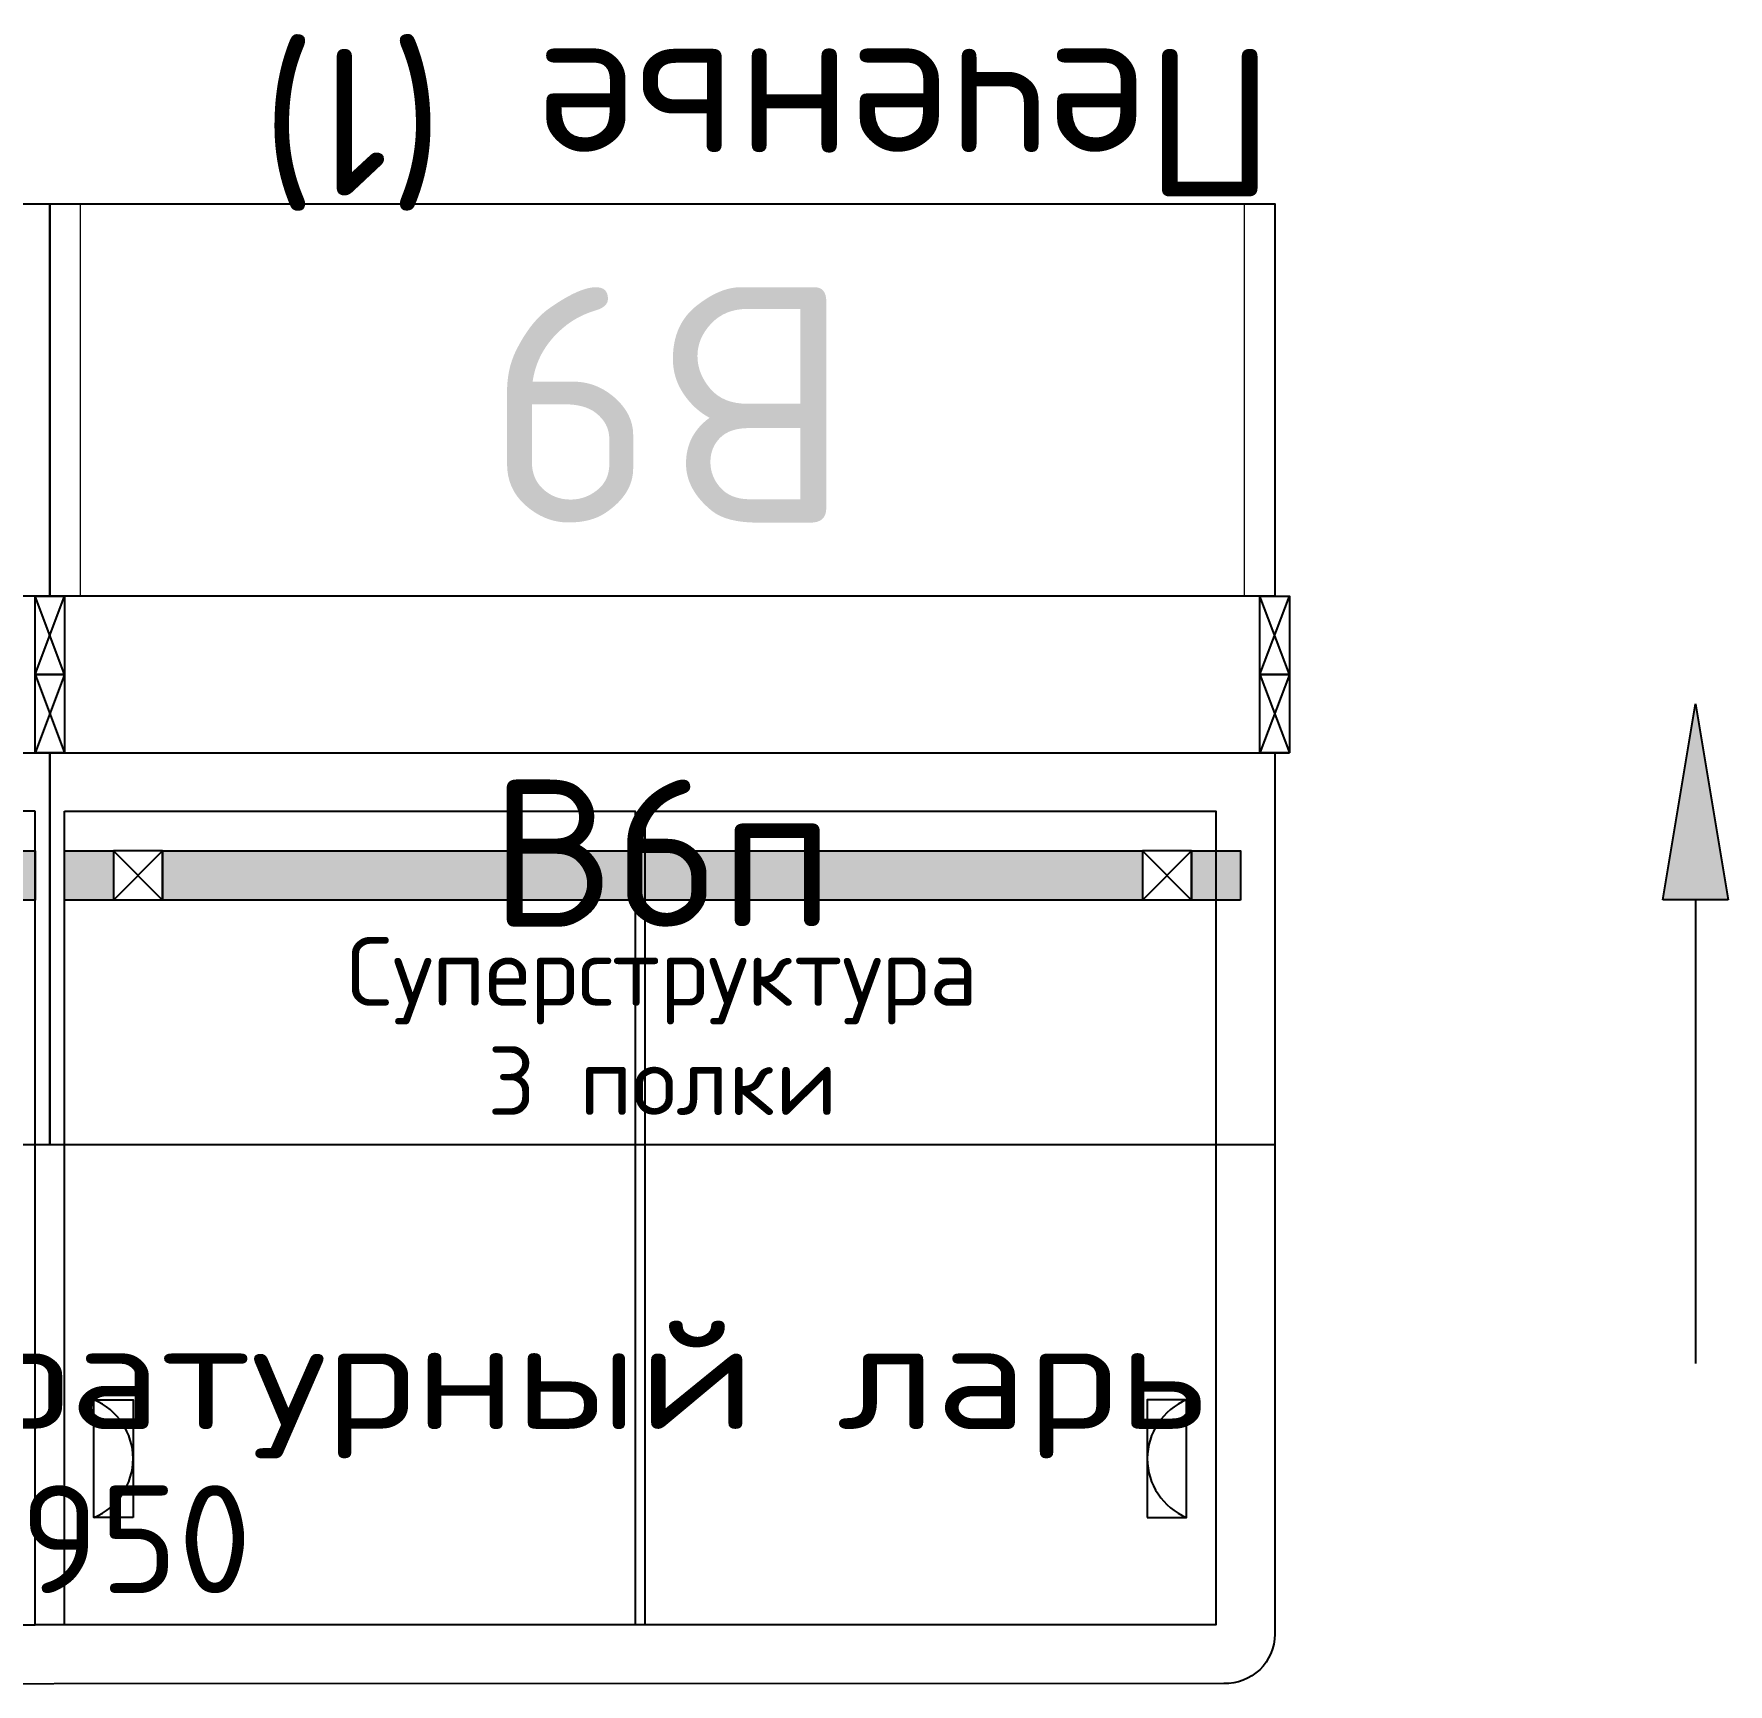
# Model space of a CAD drawing. Extents: x 2032930 to 2119419, y 2254097 to 2318481.
# Drawn here: x 2087953 to 2089682, y 2292074 to 2293758 of the extents above; entities that cross this region are included whole.
import ezdxf
from ezdxf.enums import TextEntityAlignment as Align

# ---------------------------------------------------------------- set-up
doc = ezdxf.new("R2010")
doc.units = 0
doc.header["$LTSCALE"] = 50
for name, color, linetype in [('Внутренняя навигация', 7, 'CONTINUOUS'), ('ПОКУПАТЕЛЬСКИЕ ПОТОКИ', 7, 'CONTINUOUS'), ('ТО_ТП', 6, 'CONTINUOUS'), ('ТО_ТП_JDA', 6, 'CONTINUOUS'), ('ТО_ТП_ТЕКСТ JDA', 7, 'CONTINUOUS'), ('ТО_ТП_ХОЛОД', 5, 'CONTINUOUS'), ('ТО_ТП_ХОЛОД JDA', 5, 'CONTINUOUS'), ('ТОВАРНЫЕ ГРУППЫ JDA', 7, 'CONTINUOUS')]:
    doc.layers.add(name, color=color, linetype=linetype)
doc.styles.get("Standard").update_dxf_attribs({"font": 'isocpeur.ttf'})

# ---------------------------------------------------------------- blocks, each defined once
blk = doc.blocks.new('*U391')
at = {"layer": 'ТОВАРНЫЕ ГРУППЫ JDA', "insert": (0, 0), "char_height": 150, "width": 1243.525000086287, "attachment_point": 1}
blk.add_mtext('Печенье (1)', dxfattribs=at)
blk = doc.blocks.new('В9 стеллаж 400')
at = {"layer": 'ТО_ТП', "color": 212, "lineweight": 5}
for p, q in [((-1233.948769428884, -480), (-1233.948769428884, -80)), ((-46.05123057111632, -480), (-46.05123057111632, -80))]:
    blk.add_line(p, q, dxfattribs=at)
at = {"layer": 'ТО_ТП_JDA'}
blk.add_lwpolyline([(-15, -480), (-1265, -480), (-1265, -80), (-15, -80)], close=True, dxfattribs=at)
at = {"layer": 'ТО_ТП_ТЕКСТ JDA', "lineweight": 40}
blk.add_text('В9', height=240, dxfattribs=at).set_placement((-644.6738259737613, -395.0407848163795), align=Align.CENTER)
blk = doc.blocks.new('СБ Стойка H1700')
at = {"layer": 'ТО_ТП', "color": 212}
for p, q in [((-30, 0), (0, -80)), ((0, 0), (-30, -80))]:
    blk.add_line(p, q, dxfattribs=at)
blk.add_lwpolyline([(0, -80), (-30, -80), (-30, 0), (0, 0)], close=True, dxfattribs=at)
blk = doc.blocks.new('*U270')
at = {"layer": 'ТО_ТП'}
for p in [(-1249.999998537274, 5.516620149137452e-06), (0, 0), (0, 0), (0, 0), (-1249.999993643491, -7.533468306064606e-06)]:
    blk.add_blockref('СБ Стойка H1700', p, dxfattribs=at)
at = {"layer": 'ТО_ТП', "linetype": 'ByBlock'}
blk.add_blockref('В9 стеллаж 400', (0, 0), dxfattribs=at)
blk = doc.blocks.new('Стрелка')
at = {"layer": 'ПОКУПАТЕЛЬСКИЕ ПОТОКИ'}
for p, q in [((-33.33333333331392, 200), (33.33333333331394, 200)), ((0, 0), (-33.33333333331392, 200)), ((-33.33333333331392, 200), (33.33333333331394, 200)), ((0, 0), (-33.33333333331392, 200)), ((33.33333333331394, 200), (0, 0)), ((33.33333333331394, 200), (0, 0))]:
    blk.add_line(p, q, dxfattribs=at)
at = {"layer": 'ПОКУПАТЕЛЬСКИЕ ПОТОКИ', "color": 7}
blk.add_lwpolyline([(1.224646799147353e-14, 200), (4.122401184407506e-14, 673.2392045245506)], dxfattribs=at)
blk.add_lwpolyline([(1.224646799147353e-14, 200), (4.122401184407506e-14, 673.2392045245506)], dxfattribs=at)
blk.add_solid([(-33.33333333331392, 200), (0, 0), (33.33333333331394, 200)], dxfattribs=at)
blk.add_solid([(-33.33333333331392, 200), (0, 0), (33.33333333331394, 200)], dxfattribs=at)
blk = doc.blocks.new('*U547')
at = {"layer": 'ПОКУПАТЕЛЬСКИЕ ПОТОКИ', "rotation": 180}
blk.add_blockref('Стрелка', (1.70530256582424e-13, 336.6196022622754), dxfattribs=at)
blk = doc.blocks.new('прайсшина 1.2м')
at = {"layer": 'Внутренняя навигация', "true_color": 0xff7f7f}
h = blk.add_hatch(color=11, dxfattribs=at)
h.paths.add_polyline_path([(1200, -50.09583565080538), (1150, -50.09583565080538), (1150, 0), (1200, 0)])
h.paths.add_polyline_path([(1100, -50.09583565080538), (100, -50.09583565080538), (100, 0), (1100, 0)])
h.paths.add_polyline_path([(50, -50.09583565080538), (0, -50.09583565080538), (0, 0), (50, 0)])
at = {"layer": 'Внутренняя навигация', "color": 1}
for p, q in [((100, -50.09583565080538), (50, -50.09583565080538)), ((1150, -50.09583565080538), (1100, -50.09583565080538))]:
    blk.add_line(p, q, dxfattribs=at)
for points in [[(50, -50.09583565080538), (0, -50.09583565080538), (0, 0), (50, 0)], [(1100, -50.09583565080538), (100, -50.09583565080538), (100, 0), (1100, 0)], [(1200, -50.09583565080538), (1150, -50.09583565080538), (1150, 0), (1200, 0)]]:
    blk.add_lwpolyline(points, close=True, dxfattribs=at)
for points in [[(100, -50.09583565080538), (100, 0), (50, 0), (50, -50.09583565080538), (100, 0), (100, -50.09583565080538), (50, 0)], [(1150, -50.09583565080538), (1150, 0), (1100, 0), (1100, -50.09583565080538), (1150, 0), (1150, -50.09583565080538), (1100, 0)]]:
    blk.add_lwpolyline(points, dxfattribs=at)
blk = doc.blocks.new('*U728')
at = {"layer": 'Внутренняя навигация', "rotation": 270}
blk.add_blockref('прайсшина 1.2м', (0, 0), dxfattribs=at)
blk = doc.blocks.new('*U727')
at = {"layer": 'ТО_ТП_ХОЛОД', "color": 5}
for p, q in [((1264.999999999985, -889.5268918861402), (1234.999999999985, -889.5268918861402)), ((1857.499999999985, -889.5268918861402), (1847.499999999985, -889.5268918861402))]:
    blk.add_line(p, q, dxfattribs=at)
for points in [[(1234.999999999985, -59.52689188614022), (652.4999999999854, -59.52689188614022), (652.4999999999854, -889.5268918861402), (1234.999999999985, -889.5268918861402)], [(1264.999999999985, -59.52689188614022), (1847.499999999985, -59.52689188614022), (1847.499999999985, -889.5268918861402), (1264.999999999985, -889.5268918861402)], [(1857.499999999985, -59.52689188614022), (2439.999999999985, -59.52689188614022), (2439.999999999985, -889.5268918861402), (1857.499999999985, -889.5268918861402)]]:
    blk.add_lwpolyline(points, close=True, dxfattribs=at)
for points in [[(1334.999999999927, -780.0000000006985), (1294.999999999927, -780.0000000006985), (1294.999999999927, -660.0000000006985), (1334.999999999927, -660.0000000006985), (1334.999999999927, -780.0000000006985)], [(2369.999999999927, -780.0000000006985), (2409.999999999927, -780.0000000006985), (2409.999999999927, -660.0000000006985), (2369.999999999927, -660.0000000006985), (2369.999999999927, -780.0000000006985)]]:
    blk.add_lwpolyline(points, dxfattribs=at)
for centre, start, end in [((1269.999999999927, -720.0000000006985), 292.6198649485695, 67.38013505143046), ((2434.999999999927, -720.0000000006985), 112.6198649485695, 247.3801350514305)]:
    blk.add_arc(centre, 65, start, end, dxfattribs=at)
at = {"layer": 'ТО_ТП_ХОЛОД JDA'}
blk.add_lwpolyline([(0, 0), (2500, 0), (2500.000000670901, -899.1339145227394, -0.4235477477899469), (2448.052330064849, -949.4572113421891), (59.99999999998545, -950.0000000005675, -0.3773700774626986), (6.709014996886253e-07, -897.2200437097927)], format="xyb", close=True, dxfattribs=at)
at = {"layer": 'ТО_ТП_ТЕКСТ JDA', "width": 1.199999999999999}
blk.add_text('низкотемпературный ларь', height=110, dxfattribs=at).set_placement((1326.250993172129, -689.8769802987372), align=Align.CENTER)
at = {"layer": 'ТО_ТП_ТЕКСТ JDA'}
blk.add_text('2500х950', height=110, dxfattribs=at).set_placement((1154.290577357257, -857.1630390278151), align=Align.CENTER)
blk = doc.blocks.new('В6п суперструктура 3 полки')
at = {"layer": 'ТО_ТП_JDA', "color": 235, "true_color": 0xaa4b6e}
blk.add_lwpolyline([(0, -400), (-1250, -400), (-1250, 0), (0, 0)], close=True, dxfattribs=at)
at = {"layer": 'ТО_ТП_ТЕКСТ JDA', "lineweight": 40}
for s, height, p in [('В6п', 150, (-625, -177.2334918626439)), ('Суперструктура', 70, (-625, -257.9832144846296)), ('3 полки', 70, (-625, -369.4341906624322))]:
    blk.add_text(s, height=height, dxfattribs=at).set_placement(p, align=Align.CENTER)
blk = doc.blocks.new('СБ База с уст. компл. D550 суперструк.')
at = {"layer": 'ТО_ТП', "color": 212}
for p, q in [((-30, 0), (0, 0)), ((-15, 0), (-15, -400.0000041264575))]:
    blk.add_line(p, q, dxfattribs=at)
blk = doc.blocks.new('*U493')
at = {"layer": 'Внутренняя навигация', "rotation": 89.99999999999999}
for p in [(-2480.000000000044, -180), (-1250.000000000044, -180)]:
    blk.add_blockref('*U728', p, dxfattribs=at)
at = {"layer": 'ТО_ТП'}
for name, p in [('СБ Стойка H1700', (-1249.999999329099, 3.191916221112479e-06)), ('СБ Стойка H1700', (6.709014996886253e-07, 3.191916221112479e-06)), ('В6п суперструктура 3 полки', (-1264.999993643927, -79.99999966421728)), ('СБ База с уст. компл. D550 суперструк.', (-1249.999999329099, -79.99999680808378)), ('В6п суперструктура 3 полки', (-15.00000000017462, -80.00000093454128)), ('СБ База с уст. компл. D550 суперструк.', (6.709014996886253e-07, -79.99999680808378))]:
    blk.add_blockref(name, p, dxfattribs=at)
at = {"layer": 'ТО_ТП_ХОЛОД'}
blk.add_blockref('*U727', (-2515, -80), dxfattribs=at)

msp = doc.modelspace()

# ---------------------------------------------------------------- block references
at = {"layer": 'ПОКУПАТЕЛЬСКИЕ ПОТОКИ'}
msp.add_blockref('*U547', (2089648.997876892, 2292738.061249803), dxfattribs=at)
at = {"layer": 'ТО_ТП', "rotation": 180}
for p in [(2086704.608134376, 2293104.481378729), (2087954.608134376, 2293104.481426701)]:
    msp.add_blockref('*U270', p, dxfattribs=at)
at = {"layer": 'ТО_ТП_ХОЛОД'}
msp.add_blockref('*U493', (2089234.608127349, 2293104.481358586), dxfattribs=at)
at = {"layer": 'ТОВАРНЫЕ ГРУППЫ JDA', "lineweight": 50, "rotation": 180}
msp.add_blockref('*U391', (2089219.679570163, 2293593.164848658), dxfattribs=at)

doc.saveas('drawing.dxf')
